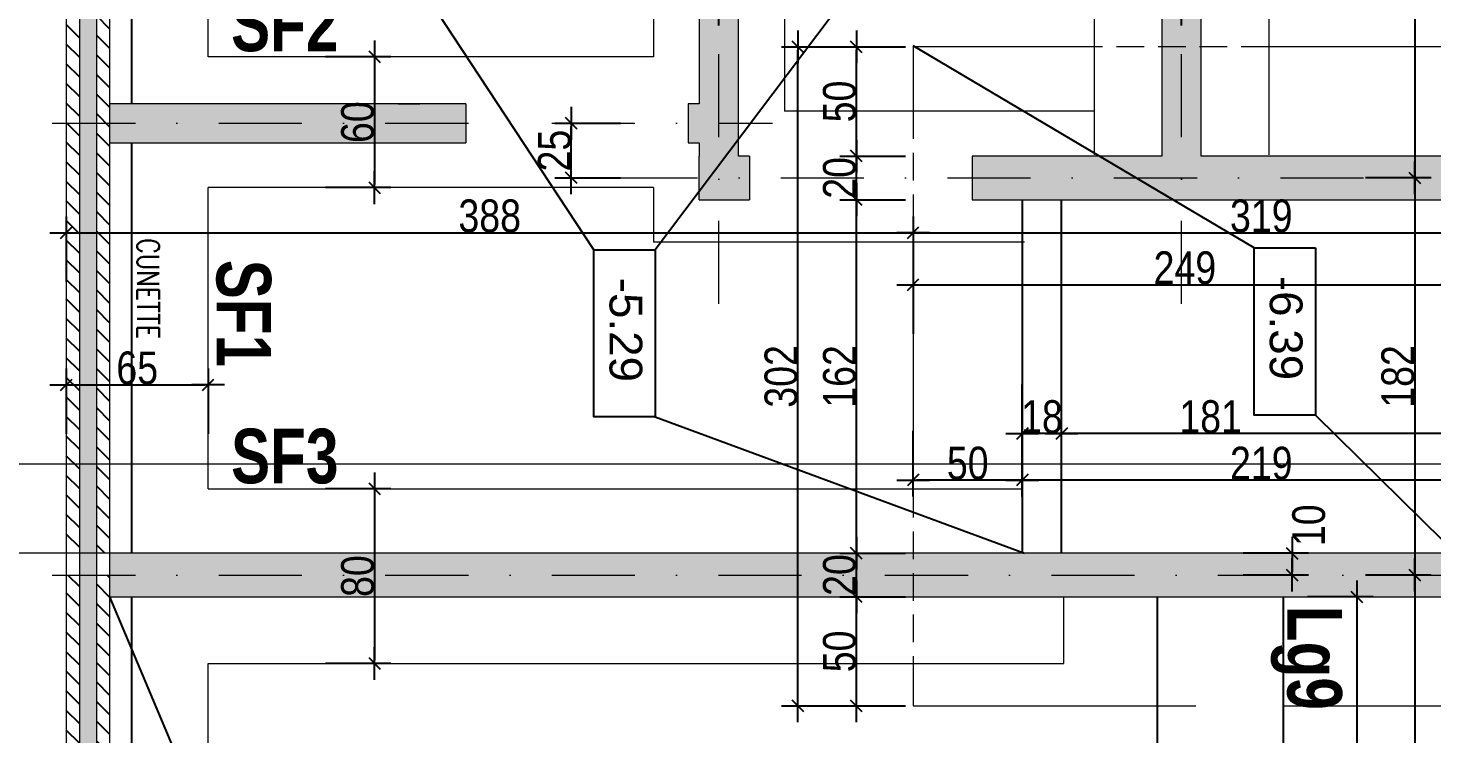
# Model space of a CAD drawing. Header units: centimetres. Extents: x 16433 to 114398, y -50094 to -12305.
# Drawn here: x 65229 to 65872, y -19787 to -19463 of the extents above; entities that cross this region are included whole.
import ezdxf

# ---------------------------------------------------------------- set-up
doc = ezdxf.new("R2010")
doc.units = ezdxf.units.CM
doc.header["$LTSCALE"] = 0.5
for name, pattern in [('CACHEX2', [19.05, 12.7, -6.35]), ('TIRETPT2', [12.7, 6.35, -3.175, 0, -3.175]), ('TIRETPTX2', [50.8, 25.4, -12.7, 0, -12.7])]:
    doc.linetypes.add(name, pattern=pattern)
doc.layers.get('DEFPOINTS').update_dxf_attribs({"linetype": 'CONTINUOUS'})
for name, color, linetype in [('01_cote_gen', 4, 'CONTINUOUS'), ('01_linteaux', 2, 'CONTINUOUS'), ('01_poch_murs', 253, 'CONTINUOUS'), ('01_texte', 230, 'CONTINUOUS'), ('AA_COTES', 2, 'CONTINUOUS')]:
    doc.layers.add(name, color=color, linetype=linetype)
for name, color, linetype, lineweight in [('01_murs_coup', 5, 'CONTINUOUS', 60), ('01_sem', 42, 'CONTINUOUS', 15), ('01_tram_axes', 2, 'TIRETPTX2', 9)]:
    doc.layers.add(name, color=color, linetype=linetype, lineweight=lineweight)
doc.styles.add('ARIAL', font='arial.ttf')
doc.styles.add('impact', font='impact.ttf')
doc.styles.add('SIMPLEX1', font='SIMPLEX.shx', dxfattribs={"width": 0.8, "height": 10})
doc.styles.add('STYLE2', font='ARIALN.TTF')
doc.dimstyles.new('JB50', dxfattribs={"dimscale": 0.1, "dimtxt": 150, "dimasz": 15, "dimexe": 0.1, "dimexo": 0.1, "dimgap": 0.09, "dimtad": 1, "dimdec": 1, "dimdsep": 46, "dimtxsty": 'STYLE2', "dimblk1": 'BOND_G', "dimblk2": 'BOND_D', "dimsah": 1, "dimcen": 1.5, "dimdle": 0.01, "dimse1": 1, "dimse2": 1, "dimclrd": 4, "dimclre": 2, "dimclrt": 6, "dimazin": 2, "dimtfac": 2.333333, "dimtdec": 1, "dimtix": 1, "dimtmove": 2, "dimatfit": 3, "dimldrblk": 'BOND_G', "dimfxl": 1, "dimtolj": 1, "dimtzin": 0, "dimarcsym": 0})
pattern_1 = [(315, (86033.132, 37511.667), (4.49012806, 4.49012806), [])]

# ---------------------------------------------------------------- blocks, each defined once
blk = doc.blocks.new('BOND_G')
at = {"layer": 'AA_COTES', "color": 0}
for p, q in [((0, -5), (0, 15)), ((5, 0), (-5, 0)), ((1.77, 1.77), (-1.77, -1.77))]:
    blk.add_line(p, q, dxfattribs=at)
blk = doc.blocks.new('BOND_D')
at = {"layer": 'AA_COTES', "color": 0}
for p, q in [((0, 5), (0, -15)), ((5, 0), (-5, 0)), ((-1.77, -1.77), (1.77, 1.77))]:
    blk.add_line(p, q, dxfattribs=at)
blk = doc.blocks.new('*D1134')
at = {"layer": '01_cote_gen', "color": 4, "lineweight": -2, "transparency": 16777216}
blk.add_line((65155.16, -20336.36), (65155.16, -19715.36), dxfattribs=at)
at = {"layer": 'DEFPOINTS', "color": 0, "transparency": 16777216}
for p in [(65155.16, -19713.86), (65189.28, -19713.86), (65239.09, -20337.86)]:
    blk.add_point(p, dxfattribs=at)
at = {"layer": '01_cote_gen', "color": 4, "lineweight": -2, "transparency": 16777216, "xscale": 1.5, "yscale": 1.5, "zscale": 1.5}
for name, p, rotation in [('BOND_D', (65155.16, -19713.86), 90), ('BOND_G', (65155.16, -20337.86), 270)]:
    blk.add_blockref(name, p, dxfattribs=dict(at, rotation=rotation))
at = {"layer": '01_cote_gen', "color": 6, "transparency": 16777216, "insert": (65147.5, -20025.86), "char_height": 15, "attachment_point": 5, "rotation": 90, "style": 'STYLE2'}
blk.add_mtext('\\A1;624', dxfattribs=at)
blk = doc.blocks.new('*D1143')
at = {"layer": '01_cote_gen', "color": 4, "lineweight": -2, "transparency": 16777216}
blk.add_line((65125.75, -19702.36), (65125.75, -18346.5), dxfattribs=at)
at = {"layer": 'DEFPOINTS', "color": 0, "transparency": 16777216}
for p in [(65125.75, -18345), (65246.39, -18345), (65118.25, -19703.86)]:
    blk.add_point(p, dxfattribs=at)
at = {"layer": '01_cote_gen', "color": 4, "lineweight": -2, "transparency": 16777216, "xscale": 1.5, "yscale": 1.5, "zscale": 1.5}
for name, p, rotation in [('BOND_D', (65125.75, -18345), 90), ('BOND_G', (65125.75, -19703.86), 270)]:
    blk.add_blockref(name, p, dxfattribs=dict(at, rotation=rotation))
at = {"layer": '01_cote_gen', "color": 6, "transparency": 16777216, "insert": (65118.08, -19024.43), "char_height": 15, "attachment_point": 5, "rotation": 90, "style": 'STYLE2'}
blk.add_mtext('\\A1;1358.9', dxfattribs=at)
blk = doc.blocks.new('*D1147')
at = {"layer": '01_cote_gen', "color": 4, "lineweight": -2, "transparency": 16777216}
blk.add_line((65864.2, -19220.36), (65864.2, -19530.36), dxfattribs=at)
at = {"layer": 'DEFPOINTS', "color": 0, "transparency": 16777216}
for p in [(65841.7, -19218.86), (65841.7, -19531.86), (65864.2, -19531.86)]:
    blk.add_point(p, dxfattribs=at)
at = {"layer": '01_cote_gen', "color": 4, "lineweight": -2, "transparency": 16777216, "xscale": 1.5, "yscale": 1.5, "zscale": 1.5}
for name, p, rotation in [('BOND_G', (65864.2, -19218.86), 90), ('BOND_D', (65864.2, -19531.86), 270)]:
    blk.add_blockref(name, p, dxfattribs=dict(at, rotation=rotation))
at = {"layer": '01_cote_gen', "color": 6, "transparency": 16777216, "insert": (65856.53, -19375.36), "char_height": 15, "attachment_point": 5, "rotation": 90, "style": 'STYLE2'}
blk.add_mtext('\\A1;313', dxfattribs=at)
blk = doc.blocks.new('*D1148')
at = {"layer": '01_cote_gen', "color": 4, "lineweight": -2, "transparency": 16777216}
blk.add_line((65864.2, -19533.36), (65864.2, -19712.36), dxfattribs=at)
at = {"layer": 'DEFPOINTS', "color": 0, "transparency": 16777216}
for p in [(65841.7, -19531.86), (65814.3, -19713.86), (65864.2, -19713.86)]:
    blk.add_point(p, dxfattribs=at)
at = {"layer": '01_cote_gen', "color": 4, "lineweight": -2, "transparency": 16777216, "xscale": 1.5, "yscale": 1.5, "zscale": 1.5}
for name, p, rotation in [('BOND_G', (65864.2, -19531.86), 90), ('BOND_D', (65864.2, -19713.86), 270)]:
    blk.add_blockref(name, p, dxfattribs=dict(at, rotation=rotation))
at = {"layer": '01_cote_gen', "color": 6, "transparency": 16777216, "insert": (65856.53, -19622.86), "char_height": 15, "attachment_point": 5, "rotation": 90, "style": 'STYLE2'}
blk.add_mtext('\\A1;182', dxfattribs=at)
blk = doc.blocks.new('*D1149')
at = {"layer": '01_cote_gen', "color": 4, "lineweight": -2, "transparency": 16777216}
blk.add_line((65864.2, -19715.36), (65864.2, -19984.36), dxfattribs=at)
at = {"layer": 'DEFPOINTS', "color": 0, "transparency": 16777216}
for p in [(65814.3, -19713.86), (65853.12, -19985.86), (65864.2, -19985.86)]:
    blk.add_point(p, dxfattribs=at)
at = {"layer": '01_cote_gen', "color": 4, "lineweight": -2, "transparency": 16777216, "xscale": 1.5, "yscale": 1.5, "zscale": 1.5}
for name, p, rotation in [('BOND_G', (65864.2, -19713.86), 90), ('BOND_D', (65864.2, -19985.86), 270)]:
    blk.add_blockref(name, p, dxfattribs=dict(at, rotation=rotation))
at = {"layer": '01_cote_gen', "color": 6, "transparency": 16777216, "insert": (65856.66, -19849.86), "char_height": 15, "attachment_point": 5, "rotation": 90, "style": 'STYLE2'}
blk.add_mtext('\\A1;272', dxfattribs=at)
blk = doc.blocks.new('*D1151')
at = {"layer": '01_cote_gen', "color": 4, "lineweight": -2, "transparency": 16777216}
blk.add_line((65808.03, -19705.36), (65808.03, -19712.36), dxfattribs=at)
at = {"layer": 'DEFPOINTS', "color": 0, "transparency": 16777216}
for p in [(65802.01, -19703.86), (65802.01, -19713.86), (65808.03, -19713.86)]:
    blk.add_point(p, dxfattribs=at)
at = {"layer": '01_cote_gen', "color": 4, "lineweight": -2, "transparency": 16777216, "xscale": 1.5, "yscale": 1.5, "zscale": 1.5}
for name, p, rotation in [('BOND_G', (65808.03, -19703.86), 90), ('BOND_D', (65808.03, -19713.86), 270)]:
    blk.add_blockref(name, p, dxfattribs=dict(at, rotation=rotation))
at = {"layer": '01_cote_gen', "color": 6, "transparency": 16777216, "insert": (65815.7, -19691.03), "char_height": 15, "attachment_point": 5, "rotation": 90, "style": 'STYLE2'}
blk.add_mtext('\\A1;10', dxfattribs=at)
blk = doc.blocks.new('*D1181')
at = {"layer": '01_cote_gen', "color": 4, "lineweight": -2, "transparency": 16777216}
blk.add_line((65755.9, -19454.58), (65546.9, -19454.58), dxfattribs=at)
at = {"layer": 'DEFPOINTS', "color": 0, "transparency": 16777216}
for p in [(65545.4, -19454.58), (65757.4, -19470.82), (65545.4, -19589.58)]:
    blk.add_point(p, dxfattribs=at)
at = {"layer": '01_cote_gen', "color": 4, "lineweight": -2, "transparency": 16777216, "xscale": 1.5, "yscale": 1.5, "zscale": 1.5, "rotation": 180}
blk.add_blockref('BOND_D', (65545.4, -19454.58), dxfattribs=at)
at = {"layer": '01_cote_gen', "color": 4, "lineweight": -2, "transparency": 16777216, "xscale": 1.5, "yscale": 1.5, "zscale": 1.5}
blk.add_blockref('BOND_G', (65757.4, -19454.58), dxfattribs=at)
at = {"layer": '01_cote_gen', "color": 6, "transparency": 16777216, "insert": (65651.4, -19447.04), "char_height": 15, "attachment_point": 5, "style": 'STYLE2'}
blk.add_mtext('\\A1;212', dxfattribs=at)
blk = doc.blocks.new('*D1198')
at = {"layer": '01_cote_gen', "color": 4, "lineweight": -2, "transparency": 16777216}
blk.add_line((65881.91, -19649.04), (65703.91, -19649.04), dxfattribs=at)
at = {"layer": 'DEFPOINTS', "color": 0, "transparency": 16777216}
for p in [(65702.41, -19626.54), (65883.41, -19626.54), (65702.41, -19649.04)]:
    blk.add_point(p, dxfattribs=at)
at = {"layer": '01_cote_gen', "color": 4, "lineweight": -2, "transparency": 16777216, "xscale": 1.5, "yscale": 1.5, "zscale": 1.5, "rotation": 180}
blk.add_blockref('BOND_D', (65702.41, -19649.04), dxfattribs=at)
at = {"layer": '01_cote_gen', "color": 4, "lineweight": -2, "transparency": 16777216, "xscale": 1.5, "yscale": 1.5, "zscale": 1.5}
blk.add_blockref('BOND_G', (65883.41, -19649.04), dxfattribs=at)
at = {"layer": '01_cote_gen', "color": 6, "transparency": 16777216, "insert": (65770.7, -19641.37), "char_height": 15, "attachment_point": 5, "style": 'STYLE2'}
blk.add_mtext('\\A1;181', dxfattribs=at)
blk = doc.blocks.new('*D1199')
at = {"layer": '01_cote_gen', "color": 4, "lineweight": -2, "transparency": 16777216}
blk.add_line((65700.91, -19649.04), (65685.91, -19649.04), dxfattribs=at)
at = {"layer": 'DEFPOINTS', "color": 0, "transparency": 16777216}
for p in [(65684.41, -19626.54), (65702.41, -19626.54), (65684.41, -19649.04)]:
    blk.add_point(p, dxfattribs=at)
at = {"layer": '01_cote_gen', "color": 4, "lineweight": -2, "transparency": 16777216, "xscale": 1.5, "yscale": 1.5, "zscale": 1.5, "rotation": 180}
blk.add_blockref('BOND_D', (65684.41, -19649.04), dxfattribs=at)
at = {"layer": '01_cote_gen', "color": 4, "lineweight": -2, "transparency": 16777216, "xscale": 1.5, "yscale": 1.5, "zscale": 1.5}
blk.add_blockref('BOND_G', (65702.41, -19649.04), dxfattribs=at)
at = {"layer": '01_cote_gen', "color": 6, "transparency": 16777216, "insert": (65693.41, -19641.37), "char_height": 15, "attachment_point": 5, "style": 'STYLE2'}
blk.add_mtext('\\A1;18', dxfattribs=at)
blk = doc.blocks.new('*D1200')
at = {"layer": '01_cote_gen', "color": 4, "lineweight": -2, "transparency": 16777216}
blk.add_line((65901.91, -19670.35), (65685.91, -19670.35), dxfattribs=at)
at = {"layer": 'DEFPOINTS', "color": 0, "transparency": 16777216}
for p in [(65684.41, -19667), (65903.41, -19662.91), (65684.41, -19670.35)]:
    blk.add_point(p, dxfattribs=at)
at = {"layer": '01_cote_gen', "color": 4, "lineweight": -2, "transparency": 16777216, "xscale": 1.5, "yscale": 1.5, "zscale": 1.5, "rotation": 180}
blk.add_blockref('BOND_D', (65684.41, -19670.35), dxfattribs=at)
at = {"layer": '01_cote_gen', "color": 4, "lineweight": -2, "transparency": 16777216, "xscale": 1.5, "yscale": 1.5, "zscale": 1.5}
blk.add_blockref('BOND_G', (65903.41, -19670.35), dxfattribs=at)
at = {"layer": '01_cote_gen', "color": 6, "transparency": 16777216, "insert": (65793.91, -19662.68), "char_height": 15, "attachment_point": 5, "style": 'STYLE2'}
blk.add_mtext('\\A1;219', dxfattribs=at)
blk = doc.blocks.new('*D1201')
at = {"layer": '01_cote_gen', "color": 4, "lineweight": -2, "transparency": 16777216}
blk.add_line((65682.91, -19670.35), (65635.91, -19670.35), dxfattribs=at)
at = {"layer": 'DEFPOINTS', "color": 0, "transparency": 16777216}
for p in [(65634.41, -19662.85), (65684.41, -19662.85), (65634.41, -19670.35)]:
    blk.add_point(p, dxfattribs=at)
at = {"layer": '01_cote_gen', "color": 4, "lineweight": -2, "transparency": 16777216, "xscale": 1.5, "yscale": 1.5, "zscale": 1.5, "rotation": 180}
blk.add_blockref('BOND_D', (65634.41, -19670.35), dxfattribs=at)
at = {"layer": '01_cote_gen', "color": 4, "lineweight": -2, "transparency": 16777216, "xscale": 1.5, "yscale": 1.5, "zscale": 1.5}
blk.add_blockref('BOND_G', (65684.41, -19670.35), dxfattribs=at)
at = {"layer": '01_cote_gen', "color": 6, "transparency": 16777216, "insert": (65659.41, -19662.68), "char_height": 15, "attachment_point": 5, "style": 'STYLE2'}
blk.add_mtext('\\A1;50', dxfattribs=at)
blk = doc.blocks.new('*D1204')
at = {"layer": '01_cote_gen', "color": 4, "lineweight": -2, "transparency": 16777216}
blk.add_line((65635.91, -19580.8), (65881.91, -19580.8), dxfattribs=at)
at = {"layer": 'DEFPOINTS', "color": 0, "transparency": 16777216}
for p in [(65883.41, -19580.8), (65634.41, -19590.91), (65883.41, -19603.3)]:
    blk.add_point(p, dxfattribs=at)
at = {"layer": '01_cote_gen', "color": 4, "lineweight": -2, "transparency": 16777216, "xscale": 1.5, "yscale": 1.5, "zscale": 1.5, "rotation": 180}
blk.add_blockref('BOND_G', (65634.41, -19580.8), dxfattribs=at)
at = {"layer": '01_cote_gen', "color": 4, "lineweight": -2, "transparency": 16777216, "xscale": 1.5, "yscale": 1.5, "zscale": 1.5}
blk.add_blockref('BOND_D', (65883.41, -19580.8), dxfattribs=at)
at = {"layer": '01_cote_gen', "color": 6, "transparency": 16777216, "insert": (65758.91, -19573.14), "char_height": 15, "attachment_point": 5, "style": 'STYLE2'}
blk.add_mtext('\\A1;249', dxfattribs=at)
blk = doc.blocks.new('*D1205')
at = {"layer": '01_cote_gen', "color": 4, "lineweight": -2, "transparency": 16777216}
blk.add_line((65635.91, -19557.02), (65951.91, -19557.02), dxfattribs=at)
at = {"layer": 'DEFPOINTS', "color": 0, "transparency": 16777216}
for p in [(65953.41, -19557.02), (65634.41, -19611.72), (65953.41, -19611.72)]:
    blk.add_point(p, dxfattribs=at)
at = {"layer": '01_cote_gen', "color": 4, "lineweight": -2, "transparency": 16777216, "xscale": 1.5, "yscale": 1.5, "zscale": 1.5, "rotation": 180}
blk.add_blockref('BOND_G', (65634.41, -19557.02), dxfattribs=at)
at = {"layer": '01_cote_gen', "color": 4, "lineweight": -2, "transparency": 16777216, "xscale": 1.5, "yscale": 1.5, "zscale": 1.5}
blk.add_blockref('BOND_D', (65953.41, -19557.02), dxfattribs=at)
at = {"layer": '01_cote_gen', "color": 6, "transparency": 16777216, "insert": (65793.91, -19549.35), "char_height": 15, "attachment_point": 5, "style": 'STYLE2'}
blk.add_mtext('\\A1;319', dxfattribs=at)
blk = doc.blocks.new('*D1206')
at = {"layer": '01_cote_gen', "color": 4, "lineweight": -2, "transparency": 16777216}
blk.add_line((65608.38, -19722.36), (65608.38, -19705.36), dxfattribs=at)
at = {"layer": 'DEFPOINTS', "color": 0, "transparency": 16777216}
for p in [(65608.38, -19703.86), (65719.46, -19703.86), (65719.46, -19723.86)]:
    blk.add_point(p, dxfattribs=at)
at = {"layer": '01_cote_gen', "color": 4, "lineweight": -2, "transparency": 16777216, "xscale": 1.5, "yscale": 1.5, "zscale": 1.5}
for name, p, rotation in [('BOND_D', (65608.38, -19703.86), 90), ('BOND_G', (65608.38, -19723.86), 270)]:
    blk.add_blockref(name, p, dxfattribs=dict(at, rotation=rotation))
at = {"layer": '01_cote_gen', "color": 6, "transparency": 16777216, "insert": (65600.71, -19713.86), "char_height": 15, "attachment_point": 5, "rotation": 90, "style": 'STYLE2'}
blk.add_mtext('\\A1;20', dxfattribs=at)
blk = doc.blocks.new('*D1207')
at = {"layer": '01_cote_gen', "color": 4, "lineweight": -2, "transparency": 16777216}
blk.add_line((65608.38, -19702.36), (65608.38, -19543.36), dxfattribs=at)
at = {"layer": 'DEFPOINTS', "color": 0, "transparency": 16777216}
for p in [(65608.38, -19541.86), (65709.44, -19541.86), (65719.46, -19703.86)]:
    blk.add_point(p, dxfattribs=at)
at = {"layer": '01_cote_gen', "color": 4, "lineweight": -2, "transparency": 16777216, "xscale": 1.5, "yscale": 1.5, "zscale": 1.5}
for name, p, rotation in [('BOND_D', (65608.38, -19541.86), 90), ('BOND_G', (65608.38, -19703.86), 270)]:
    blk.add_blockref(name, p, dxfattribs=dict(at, rotation=rotation))
at = {"layer": '01_cote_gen', "color": 6, "transparency": 16777216, "insert": (65600.71, -19622.86), "char_height": 15, "attachment_point": 5, "rotation": 90, "style": 'STYLE2'}
blk.add_mtext('\\A1;162', dxfattribs=at)
blk = doc.blocks.new('*D1208')
at = {"layer": '01_cote_gen', "color": 4, "lineweight": -2, "transparency": 16777216}
blk.add_line((65608.38, -19540.36), (65608.38, -19523.36), dxfattribs=at)
at = {"layer": 'DEFPOINTS', "color": 0, "transparency": 16777216}
for p in [(65608.38, -19521.86), (65704.9, -19521.86), (65709.44, -19541.86)]:
    blk.add_point(p, dxfattribs=at)
at = {"layer": '01_cote_gen', "color": 4, "lineweight": -2, "transparency": 16777216, "xscale": 1.5, "yscale": 1.5, "zscale": 1.5}
for name, p, rotation in [('BOND_D', (65608.38, -19521.86), 90), ('BOND_G', (65608.38, -19541.86), 270)]:
    blk.add_blockref(name, p, dxfattribs=dict(at, rotation=rotation))
at = {"layer": '01_cote_gen', "color": 6, "transparency": 16777216, "insert": (65600.71, -19531.86), "char_height": 15, "attachment_point": 5, "rotation": 90, "style": 'STYLE2'}
blk.add_mtext('\\A1;20', dxfattribs=at)
blk = doc.blocks.new('*D1209')
at = {"layer": '01_cote_gen', "color": 4, "lineweight": -2, "transparency": 16777216}
blk.add_line((65608.38, -19520.36), (65608.38, -19473.34), dxfattribs=at)
at = {"layer": 'DEFPOINTS', "color": 0, "transparency": 16777216}
for p in [(65608.38, -19471.84), (65634.41, -19471.84), (65630.88, -19521.86)]:
    blk.add_point(p, dxfattribs=at)
at = {"layer": '01_cote_gen', "color": 4, "lineweight": -2, "transparency": 16777216, "xscale": 1.5, "yscale": 1.5, "zscale": 1.5}
for name, p, rotation in [('BOND_D', (65608.38, -19471.84), 90), ('BOND_G', (65608.38, -19521.86), 270)]:
    blk.add_blockref(name, p, dxfattribs=dict(at, rotation=rotation))
at = {"layer": '01_cote_gen', "color": 6, "transparency": 16777216, "insert": (65600.71, -19496.85), "char_height": 15, "attachment_point": 5, "rotation": 90, "style": 'STYLE2'}
blk.add_mtext('\\A1;50', dxfattribs=at)
blk = doc.blocks.new('*D1210')
at = {"layer": '01_cote_gen', "color": 4, "lineweight": -2, "transparency": 16777216}
blk.add_line((65608.38, -19772.34), (65608.38, -19725.36), dxfattribs=at)
at = {"layer": 'DEFPOINTS', "color": 0, "transparency": 16777216}
for p in [(65608.38, -19723.86), (65642.38, -19723.86), (65634.41, -19773.84)]:
    blk.add_point(p, dxfattribs=at)
at = {"layer": '01_cote_gen', "color": 4, "lineweight": -2, "transparency": 16777216, "xscale": 1.5, "yscale": 1.5, "zscale": 1.5}
for name, p, rotation in [('BOND_D', (65608.38, -19723.86), 90), ('BOND_G', (65608.38, -19773.84), 270)]:
    blk.add_blockref(name, p, dxfattribs=dict(at, rotation=rotation))
at = {"layer": '01_cote_gen', "color": 6, "transparency": 16777216, "insert": (65600.71, -19748.85), "char_height": 15, "attachment_point": 5, "rotation": 90, "style": 'STYLE2'}
blk.add_mtext('\\A1;50', dxfattribs=at)
blk = doc.blocks.new('*D1211')
at = {"layer": '01_cote_gen', "color": 4, "lineweight": -2, "transparency": 16777216}
blk.add_line((65581.59, -19772.34), (65581.59, -19473.34), dxfattribs=at)
at = {"layer": 'DEFPOINTS', "color": 0, "transparency": 16777216}
for p in [(65581.59, -19471.84), (65651.74, -19471.84), (65642.38, -19773.84)]:
    blk.add_point(p, dxfattribs=at)
at = {"layer": '01_cote_gen', "color": 4, "lineweight": -2, "transparency": 16777216, "xscale": 1.5, "yscale": 1.5, "zscale": 1.5}
for name, p, rotation in [('BOND_D', (65581.59, -19471.84), 90), ('BOND_G', (65581.59, -19773.84), 270)]:
    blk.add_blockref(name, p, dxfattribs=dict(at, rotation=rotation))
at = {"layer": '01_cote_gen', "color": 6, "transparency": 16777216, "insert": (65573.92, -19622.84), "char_height": 15, "attachment_point": 5, "rotation": 90, "style": 'STYLE2'}
blk.add_mtext('\\A1;302', dxfattribs=at)
blk = doc.blocks.new('*D1214')
at = {"layer": '01_cote_gen', "color": 4, "lineweight": -2, "transparency": 16777216}
blk.add_line((65477.78, -19530.36), (65477.78, -19508.36), dxfattribs=at)
at = {"layer": 'DEFPOINTS', "color": 0, "transparency": 16777216}
for p in [(65477.78, -19506.86), (65487.06, -19506.86), (65497.48, -19531.86)]:
    blk.add_point(p, dxfattribs=at)
at = {"layer": '01_cote_gen', "color": 4, "lineweight": -2, "transparency": 16777216, "xscale": 1.5, "yscale": 1.5, "zscale": 1.5}
for name, p, rotation in [('BOND_D', (65477.78, -19506.86), 90), ('BOND_G', (65477.78, -19531.86), 270)]:
    blk.add_blockref(name, p, dxfattribs=dict(at, rotation=rotation))
at = {"layer": '01_cote_gen', "color": 6, "transparency": 16777216, "insert": (65470.11, -19519.36), "char_height": 15, "attachment_point": 5, "rotation": 90, "style": 'STYLE2'}
blk.add_mtext('\\A1;25', dxfattribs=at)
blk = doc.blocks.new('*D1215')
at = {"layer": '01_cote_gen', "color": 4, "lineweight": -2, "transparency": 16777216}
blk.add_line((65247.9, -19557.02), (65632.91, -19557.02), dxfattribs=at)
at = {"layer": 'DEFPOINTS', "color": 0, "transparency": 16777216}
for p in [(65634.41, -19557.02), (65246.4, -19560.05), (65634.41, -19603.3)]:
    blk.add_point(p, dxfattribs=at)
at = {"layer": '01_cote_gen', "color": 4, "lineweight": -2, "transparency": 16777216, "xscale": 1.5, "yscale": 1.5, "zscale": 1.5, "rotation": 180}
blk.add_blockref('BOND_G', (65246.4, -19557.02), dxfattribs=at)
at = {"layer": '01_cote_gen', "color": 4, "lineweight": -2, "transparency": 16777216, "xscale": 1.5, "yscale": 1.5, "zscale": 1.5}
blk.add_blockref('BOND_D', (65634.41, -19557.02), dxfattribs=at)
at = {"layer": '01_cote_gen', "color": 6, "transparency": 16777216, "insert": (65440.4, -19549.35), "char_height": 15, "attachment_point": 5, "style": 'STYLE2'}
blk.add_mtext('\\A1;388', dxfattribs=at)
blk = doc.blocks.new('*D1276')
at = {"layer": '01_cote_gen', "color": 4, "lineweight": -2, "transparency": 16777216}
blk.add_line((65837.61, -19725.36), (65837.61, -19973.36), dxfattribs=at)
at = {"layer": 'DEFPOINTS', "color": 0, "transparency": 16777216}
for p in [(65818.56, -19723.86), (65786.06, -19974.86), (65837.61, -19974.86)]:
    blk.add_point(p, dxfattribs=at)
at = {"layer": '01_cote_gen', "color": 4, "lineweight": -2, "transparency": 16777216, "xscale": 1.5, "yscale": 1.5, "zscale": 1.5}
for name, p, rotation in [('BOND_G', (65837.61, -19723.86), 90), ('BOND_D', (65837.61, -19974.86), 270)]:
    blk.add_blockref(name, p, dxfattribs=dict(at, rotation=rotation))
at = {"layer": '01_cote_gen', "color": 6, "transparency": 16777216, "insert": (65829.94, -19849.36), "char_height": 15, "attachment_point": 5, "rotation": 90, "style": 'STYLE2'}
blk.add_mtext('\\A1;251', dxfattribs=at)
blk = doc.blocks.new('*D1318')
at = {"layer": '01_cote_gen', "color": 4, "lineweight": -2, "transparency": 16777216}
blk.add_line((65387.6, -19477.84), (65387.6, -19534.84), dxfattribs=at)
at = {"layer": 'DEFPOINTS', "color": 0, "transparency": 16777216}
for p in [(65379.83, -19476.34), (65379.83, -19536.34), (65387.6, -19536.34)]:
    blk.add_point(p, dxfattribs=at)
at = {"layer": '01_cote_gen', "color": 4, "lineweight": -2, "transparency": 16777216, "xscale": 1.5, "yscale": 1.5, "zscale": 1.5}
for name, p, rotation in [('BOND_G', (65387.6, -19476.34), 90), ('BOND_D', (65387.6, -19536.34), 270)]:
    blk.add_blockref(name, p, dxfattribs=dict(at, rotation=rotation))
at = {"layer": '01_cote_gen', "color": 6, "transparency": 16777216, "insert": (65379.94, -19506.34), "char_height": 15, "attachment_point": 5, "rotation": 90, "style": 'STYLE2'}
blk.add_mtext('\\A1;60', dxfattribs=at)
blk = doc.blocks.new('*D1319')
at = {"layer": '01_cote_gen', "color": 4, "lineweight": -2, "transparency": 16777216}
blk.add_line((65387.6, -19675.84), (65387.6, -19752.84), dxfattribs=at)
at = {"layer": 'DEFPOINTS', "color": 0, "transparency": 16777216}
for p in [(65379.83, -19674.34), (65379.83, -19754.34), (65387.6, -19754.34)]:
    blk.add_point(p, dxfattribs=at)
at = {"layer": '01_cote_gen', "color": 4, "lineweight": -2, "transparency": 16777216, "xscale": 1.5, "yscale": 1.5, "zscale": 1.5}
for name, p, rotation in [('BOND_G', (65387.6, -19674.34), 90), ('BOND_D', (65387.6, -19754.34), 270)]:
    blk.add_blockref(name, p, dxfattribs=dict(at, rotation=rotation))
at = {"layer": '01_cote_gen', "color": 6, "transparency": 16777216, "insert": (65379.94, -19714.34), "char_height": 15, "attachment_point": 5, "rotation": 90, "style": 'STYLE2'}
blk.add_mtext('\\A1;80', dxfattribs=at)
blk = doc.blocks.new('*D1326')
at = {"layer": '01_cote_gen', "color": 4, "lineweight": -2, "transparency": 16777216}
blk.add_line((65247.9, -19626.71), (65309.9, -19626.71), dxfattribs=at)
at = {"layer": 'DEFPOINTS', "color": 0, "transparency": 16777216}
for p in [(65311.4, -19626.71), (65246.4, -19633.01), (65311.4, -19641.74)]:
    blk.add_point(p, dxfattribs=at)
at = {"layer": '01_cote_gen', "color": 4, "lineweight": -2, "transparency": 16777216, "xscale": 1.5, "yscale": 1.5, "zscale": 1.5, "rotation": 180}
blk.add_blockref('BOND_G', (65246.4, -19626.71), dxfattribs=at)
at = {"layer": '01_cote_gen', "color": 4, "lineweight": -2, "transparency": 16777216, "xscale": 1.5, "yscale": 1.5, "zscale": 1.5}
blk.add_blockref('BOND_D', (65311.4, -19626.71), dxfattribs=at)
at = {"layer": '01_cote_gen', "color": 6, "transparency": 16777216, "insert": (65278.9, -19619.04), "char_height": 15, "attachment_point": 5, "style": 'STYLE2'}
blk.add_mtext('\\A1;65', dxfattribs=at)

msp = doc.modelspace()

# ---------------------------------------------------------------- hatches: boundary and pattern name
at = {"layer": '01_poch_murs'}
h = msp.add_hatch(color=256, dxfattribs=at)
h.dxf.hatch_style = 1
h.paths.add_polyline_path([(65260.402, -19703.865), (65260.396, -18520.093), (65252.396, -18520.093), (65252.402, -19703.865)])
h = msp.add_hatch(color=256, dxfattribs=at)
h.dxf.hatch_style = 1
h.paths.add_polyline_path([(65903.407, -19703.865), (65903.407, -19521.865), (65883.407, -19521.865), (65883.407, -19541.865), (65883.407, -19703.865)])
h.paths.add_polyline_path([(65903.407, -19723.865), (65903.407, -19703.865), (65883.407, -19703.865), (65883.407, -19723.865)])
h.paths.add_polyline_path([(65883.407, -19723.865), (65883.407, -19703.865), (65266.402, -19703.865), (65266.402, -19723.865)])
h.paths.add_polyline_path([(65883.407, -19541.865), (65883.407, -19521.865), (65766.401, -19521.865), (65766.401, -19334.865), (65748.401, -19334.865), (65748.401, -19521.865), (65661.401, -19521.865), (65661.401, -19541.865)])
h.paths.add_polyline_path([(65559.401, -19541.865), (65559.401, -19521.865), (65554.401, -19521.865), (65554.401, -19227.865), (65686.401, -19227.865), (65686.401, -19209.865), (65266.399, -19209.865), (65266.399, -19227.865), (65536.401, -19227.865), (65536.401, -19497.865), (65531.401, -19497.865), (65531.401, -19515.865), (65536.401, -19515.865), (65536.401, -19521.865), (65536.401, -19541.865)])
h.paths.add_polyline_path([(65429.401, -19515.865), (65429.401, -19497.865), (65266.401, -19497.865), (65266.401, -19515.865)], flags=17)
h = msp.add_hatch(dxfattribs=at)
h.set_pattern_fill('ANSI31', color=256, scale=2, angle=-90)
h.set_pattern_definition(pattern_1)
h.paths.add_polyline_path([(65266.4, -19362.865), (65266.399, -19227.865), (65266.399, -19218.865), (65260.399, -19218.865), (65260.4, -19362.865)])
h.paths.add_polyline_path([(65266.401, -19506.865), (65266.401, -19497.865), (65266.4, -19362.865), (65260.4, -19362.865), (65260.401, -19506.865)])
h.paths.add_polyline_path([(65266.402, -19703.865), (65266.401, -19515.865), (65266.401, -19506.865), (65260.401, -19506.865), (65260.402, -19703.865)])
h.paths.add_polyline_path([(65252.402, -19703.865), (65252.401, -19506.865), (65246.401, -19506.865), (65246.402, -19703.865)])
h.paths.add_polyline_path([(65252.401, -19506.865), (65252.4, -19362.865), (65246.4, -19362.865), (65246.401, -19506.865)])
h.paths.add_polyline_path([(65252.4, -19362.865), (65252.399, -19218.865), (65246.399, -19218.865), (65246.4, -19362.865)])
h = msp.add_hatch(color=256, dxfattribs=at)
h.dxf.hatch_style = 1
h.paths.add_polyline_path([(65260.408, -20866.774), (65260.402, -19703.865), (65252.402, -19703.865), (65252.408, -20867.129)])
h = msp.add_hatch(dxfattribs=at)
h.set_pattern_fill('ANSI31', color=256, scale=2, angle=-90)
h.set_pattern_definition(pattern_1)
h.paths.add_polyline_path([(65266.405, -20337.865), (65266.405, -20326.865), (65266.402, -19723.865), (65266.402, -19713.865), (65260.402, -19713.865), (65260.405, -20337.865)])
h.paths.add_polyline_path([(65252.405, -20337.865), (65252.402, -19713.865), (65246.402, -19713.865), (65246.405, -20337.865)])

# ---------------------------------------------------------------- linework, layer by layer
at = {"layer": '01_linteaux', "linetype": 'Continuous', "lineweight": 0}
for p, q in [((65252.395, -18351.139), (65252.408, -20867.129)), ((65260.408, -20866.774), (65260.395, -18359.327)), ((65266.401, -19515.865), (65266.401, -19497.865)), ((65266.402, -19723.865), (65266.402, -19703.865))]:
    msp.add_line(p, q, dxfattribs=at)
at = {"layer": '01_linteaux'}
msp.add_line((65803.903, -19723.865), (65803.903, -20842.673), dxfattribs=at)
for points in [[(65684.407, -19541.865), (65684.407, -19703.865)], [(65702.407, -19703.865), (65702.407, -19541.865)]]:
    msp.add_lwpolyline(points, dxfattribs=at)
at = {"layer": '01_murs_coup', "linetype": 'Continuous', "lineweight": 0}
for p, q in [((65246.395, -18365.003), (65246.408, -20867.395)), ((65266.401, -19497.865), (65266.399, -19227.865)), ((65536.401, -19227.865), (65536.401, -19497.865)), ((65554.401, -19521.865), (65554.401, -19227.865)), ((65748.401, -19334.865), (65748.401, -19521.865)), ((65766.401, -19521.865), (65766.401, -19334.865)), ((65429.401, -19497.865), (65266.401, -19497.865)), ((65398.411, -19497.865), (65408.411, -19497.865)), ((65429.401, -19497.865), (65429.401, -19515.865)), ((65531.401, -19497.865), (65531.401, -19515.865)), ((65536.401, -19497.865), (65531.401, -19497.865)), ((65266.401, -19515.865), (65429.401, -19515.865)), ((65266.402, -19703.865), (65266.401, -19515.865)), ((65531.401, -19515.865), (65536.401, -19515.865)), ((65536.401, -19515.865), (65536.401, -19521.865)), ((65536.401, -19541.865), (65536.401, -19521.865)), ((65559.401, -19521.865), (65554.401, -19521.865)), ((65559.401, -19521.865), (65559.401, -19541.865)), ((65661.401, -19521.865), (65661.401, -19541.865)), ((65748.401, -19521.865), (65661.401, -19521.865)), ((65903.407, -19521.865), (65766.401, -19521.865)), ((65536.401, -19541.865), (65559.401, -19541.865)), ((65661.401, -19541.865), (65883.407, -19541.865)), ((65190.355, -19662.842), (67682.663, -19662.842)), ((65883.407, -19703.865), (65266.402, -19703.865)), ((65266.402, -19723.865), (65903.407, -19723.865)), ((65266.405, -20326.865), (65266.402, -19723.865))]:
    msp.add_line(p, q, dxfattribs=at)
at = {"layer": '01_murs_coup', "linetype": 'TIRETPT2', "lineweight": 0, "ltscale": 15}
msp.add_line((65266.402, -19703.865), (65125.785, -19703.865), dxfattribs=at)
at = {"layer": '01_sem', "linetype": 'Continuous', "lineweight": 0}
for p, q in [((65515.401, -19258.345), (65515.401, -19476.345)), ((65575.401, -19258.345), (65575.401, -19501.345)), ((65717.401, -19268.345), (65717.401, -19521.345)), ((65797.348, -19268.345), (65797.401, -19521.345)), ((65515.401, -19476.345), (65311.401, -19476.345)), ((65717.401, -19501.345), (65575.401, -19501.345)), ((65515.401, -19536.345), (65311.401, -19536.345)), ((65515.401, -19536.345), (65515.401, -19561.345)), ((65685.407, -19561.345), (65515.401, -19561.345)), ((65311.402, -19674.345), (65684.407, -19674.345)), ((65311.402, -19754.345), (65703.407, -19754.345))]:
    msp.add_line(p, q, dxfattribs=at)
at = {"layer": '01_sem', "linetype": 'CACHEX2', "ltscale": 2}
for p, q in [((65797.391, -19471.845), (65717.401, -19471.845)), ((65634.407, -19501.345), (65634.407, -19561.345)), ((65634.407, -19674.845), (65634.407, -19754.845))]:
    msp.add_line(p, q, dxfattribs=at)
at = {"layer": '01_sem'}
msp.add_line((65703.407, -19754.345), (65703.407, -19723.865), dxfattribs=at)
at = {"layer": '01_sem', "linetype": 'Continuous', "lineweight": 0}
for points in [[(65311.401, -19476.345), (65311.4, -19258.345)], [(65717.401, -19471.845), (65634.407, -19471.845), (65634.407, -19501.845)], [(65803.903, -19773.845), (65953.407, -19773.845), (65953.407, -19471.845), (65797.391, -19471.845)], [(65311.402, -19674.345), (65311.401, -19536.345)], [(65634.407, -19561.345), (65634.407, -19674.345)], [(65311.405, -20286.345), (65311.402, -19754.345)], [(65634.407, -19754.845), (65634.407, -19773.845), (65763.903, -19773.845)]]:
    msp.add_lwpolyline(points, dxfattribs=at)
at = {"layer": '01_texte'}
for p, q in [((65488.14, -19564.83), (65266.399, -19227.865)), ((65276.401, -19497.865), (65276.399, -19227.865)), ((65766.401, -19232.865), (65516.236, -19564.83)), ((65790.64, -19563.967), (65634.407, -19471.345)), ((65276.402, -19703.865), (65276.401, -19515.865)), ((65516.236, -19641.408), (65685.407, -19703.865)), ((65818.736, -19640.544), (65953.407, -19773.345)), ((65488.14, -20250.388), (65266.402, -19723.865)), ((65276.405, -20326.865), (65276.402, -19723.865)), ((65746.401, -19974.865), (65746.401, -19723.865))]:
    msp.add_line(p, q, dxfattribs=at)
for points in [[(65516.236, -19564.83), (65516.236, -19641.408), (65488.14, -19641.408), (65488.14, -19564.83)], [(65818.736, -19563.967), (65818.736, -19640.544), (65790.64, -19640.544), (65790.64, -19563.967)]]:
    msp.add_lwpolyline(points, close=True, dxfattribs=at)
at = {"layer": '01_tram_axes', "linetype": 'TIRETPTX2', "ltscale": 3}
for p, q in [((65545.401, -19589.581), (65545.401, -19143.447)), ((65757.401, -19589.581), (65757.401, -19155.489)), ((65163.653, -19506.865), (65570.031, -19506.865)), ((65497.476, -19531.865), (65992.99, -19531.865)), ((65163.653, -19713.865), (65992.99, -19713.865))]:
    msp.add_line(p, q, dxfattribs=at)

# ---------------------------------------------------------------- texts
at = {"layer": '01_texte', "style": 'impact'}
for s, p in [('SF2', (65321.924, -19473.816)), ('SF3', (65321.924, -19671.816))]:
    msp.add_text(s, height=25, dxfattribs=at).set_placement(p)
at = {"layer": '01_texte', "style": 'SIMPLEX1', "width": 0.8}
msp.add_text('CUNETTE', height=10, rotation=270, dxfattribs=at).set_placement((65278.952, -19559.467))
at = {"layer": '01_texte'}
for s, height, style, p in [('SF1', 25, 'impact', (65315.241, -19569.396)), ('-6.39', 15, 'ARIAL', (65797.797, -19576.783)), ('-5.29', 15, 'ARIAL', (65495.296, -19577.647)), ('Lg9', 25, 'impact', (65805.859, -19728))]:
    msp.add_text(s, height=height, rotation=270, dxfattribs=dict(at, style=style)).set_placement(p)

# ---------------------------------------------------------------- dimensions: what is measured, and where the dimension line sits
at = {"layer": '01_cote_gen'}
for base, p1, p2, picture, middle in [((65125.745, -18344.998), (65118.245, -19703.865), (65246.395, -18344.998), '*D1143', (65118.078, -19024.431)), ((65864.195, -19531.865), (65841.695, -19218.865), (65841.695, -19531.865), '*D1147', (65856.527, -19375.365)), ((65387.604, -19536.345), (65379.834, -19476.345), (65379.834, -19536.345), '*D1318', (65379.937, -19506.345)), ((65581.589, -19471.845), (65642.383, -19773.845), (65651.735, -19471.845), '*D1211', (65573.922, -19622.845)), ((65608.381, -19471.845), (65630.881, -19521.865), (65634.407, -19471.845), '*D1209', (65600.714, -19496.855)), ((65477.782, -19506.865), (65497.476, -19531.865), (65487.057, -19506.865), '*D1214', (65470.114, -19519.365)), ((65608.381, -19521.865), (65709.441, -19541.865), (65704.901, -19521.865), '*D1208', (65600.714, -19531.865)), ((65864.195, -19713.865), (65841.695, -19531.865), (65814.305, -19713.865), '*D1148', (65856.527, -19622.865)), ((65608.381, -19541.865), (65719.464, -19703.865), (65709.441, -19541.865), '*D1207', (65600.714, -19622.865)), ((65387.604, -19754.345), (65379.833, -19674.345), (65379.833, -19754.345), '*D1319', (65379.937, -19714.345)), ((65608.381, -19703.865), (65719.464, -19723.865), (65719.464, -19703.865), '*D1206', (65600.714, -19713.865)), ((65155.164, -19713.865), (65239.086, -20337.865), (65189.279, -19713.865), '*D1134', (65147.497, -20025.865)), ((65864.195, -19985.865), (65814.305, -19713.865), (65853.124, -19985.865), '*D1149', (65856.655, -19849.865)), ((65608.381, -19723.865), (65634.407, -19773.845), (65642.383, -19723.865), '*D1210', (65600.714, -19748.855)), ((65837.61, -19974.865), (65818.561, -19723.865), (65786.059, -19974.865), '*D1276', (65829.942, -19849.365))]:
    dim = msp.add_linear_dim(base=base, p1=p1, p2=p2, angle=270, dimstyle='JB50', dxfattribs=at)
    dim.commit()
    dim.dimension.update_dxf_attribs({"geometry": picture, "text_midpoint": middle})
for base, p1, p2, picture, middle in [((65545.401, -19454.58), (65757.401, -19470.82), (65545.401, -19589.581), '*D1181', (65651.401, -19447.041)), ((65634.407, -19557.021), (65246.401, -19560.046), (65634.407, -19603.303), '*D1215', (65440.404, -19549.353)), ((65953.407, -19557.021), (65634.407, -19611.721), (65953.407, -19611.721), '*D1205', (65793.907, -19549.353)), ((65883.407, -19580.803), (65634.407, -19590.911), (65883.407, -19603.303), '*D1204', (65758.907, -19573.136)), ((65311.395, -19626.71), (65246.396, -19633.007), (65311.395, -19641.742), '*D1326', (65278.895, -19619.043)), ((65684.407, -19649.042), (65702.407, -19626.542), (65684.407, -19626.542), '*D1199', (65693.407, -19641.375)), ((65634.407, -19670.347), (65684.407, -19662.847), (65634.407, -19662.847), '*D1201', (65659.407, -19662.679)), ((65684.407, -19670.347), (65903.407, -19662.914), (65684.407, -19667.002), '*D1200', (65793.907, -19662.679))]:
    dim = msp.add_linear_dim(base=base, p1=p1, p2=p2, dimstyle='JB50', dxfattribs=at)
    dim.commit()
    dim.dimension.update_dxf_attribs({"geometry": picture, "text_midpoint": middle})
dim = msp.add_linear_dim(base=(65702.407, -19649.042), p1=(65883.407, -19626.542), p2=(65702.407, -19626.542), dimstyle='JB50', dxfattribs=at)
dim.commit()
dim.dimension.update_dxf_attribs({"geometry": '*D1198', "text_midpoint": (65770.697, -19641.375), "dimtype": 160})
dim = msp.add_linear_dim(base=(65808.03, -19713.865), p1=(65802.006, -19703.865), p2=(65802.006, -19713.865), angle=270, dimstyle='JB50', dxfattribs=at)
dim.commit()
dim.dimension.update_dxf_attribs({"geometry": '*D1151', "text_midpoint": (65815.697, -19691.034), "dimtype": 160})

doc.saveas('drawing.dxf')
